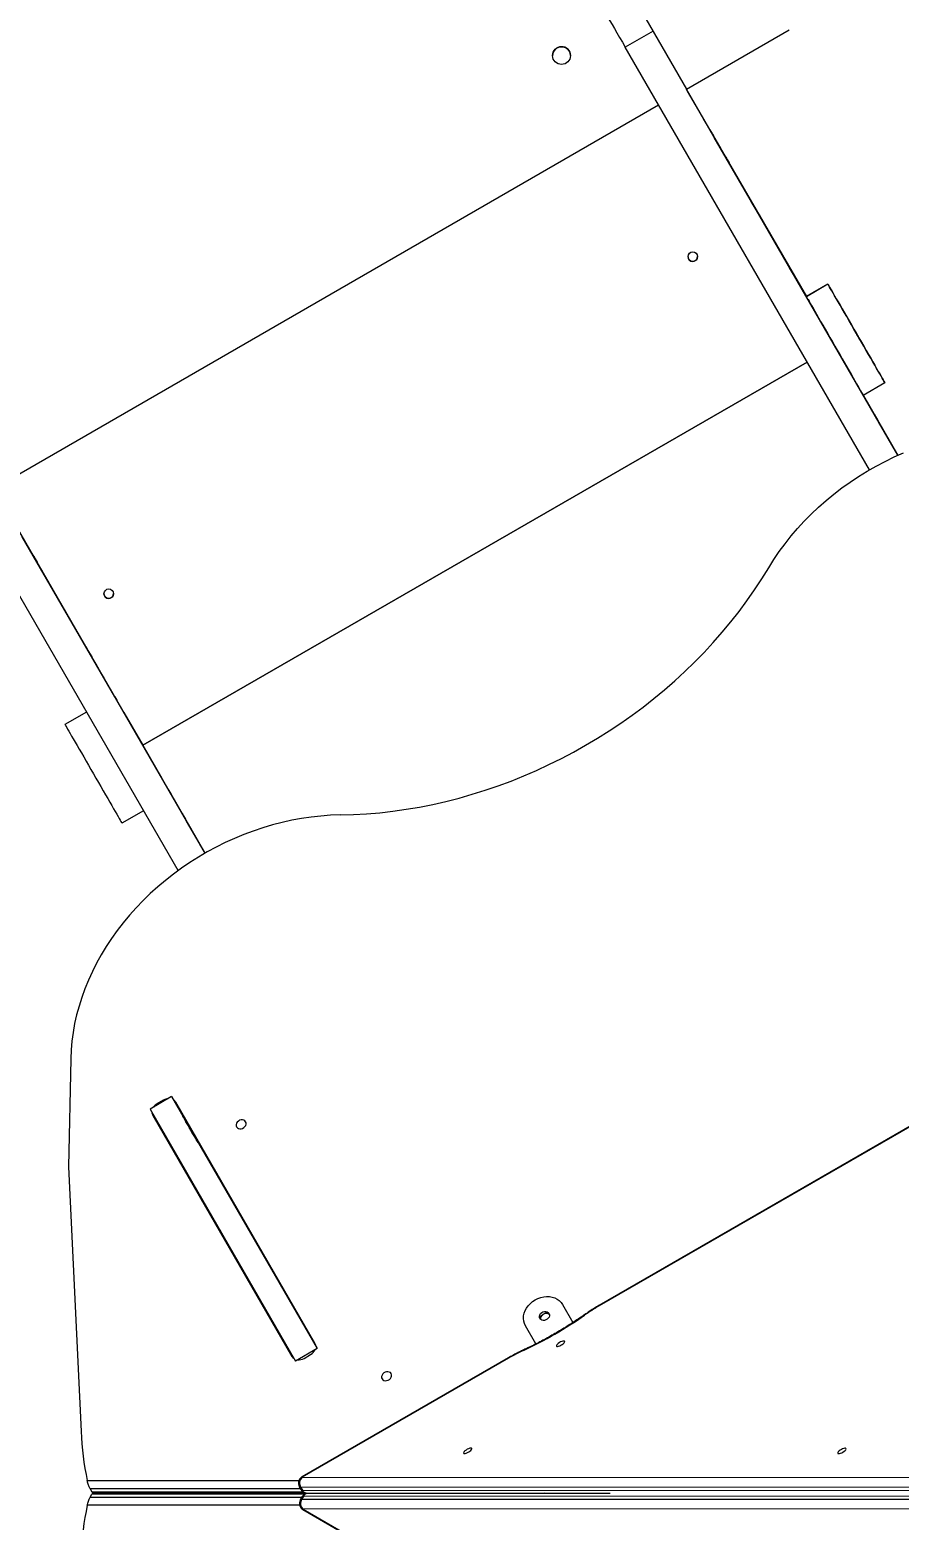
# Model space of a CAD drawing. Header units: millimetres. Extents: x -10881 to 8954, y -8695 to 5624.
# Drawn here: x -1818 to -1086, y -1479 to -223 of the extents above; entities that cross this region are included whole.
import ezdxf

# ---------------------------------------------------------------- set-up
doc = ezdxf.new("R2010")
doc.units = ezdxf.units.MM
for name, color, linetype in [('DIKOM_ОБЪЕКТ', 7, 'Continuous'), ('DIKOM_РАЗМЕР_ЗОНА', 7, 'Continuous'), ('DIKOM_РАЗМЕР_ОБЪЕКТА', 7, 'Continuous')]:
    doc.layers.add(name, color=color, linetype=linetype)
doc.styles.add('style1', font='arial.ttf', dxfattribs={"width": 0.8})
doc.dimstyles.new('1-50', dxfattribs={"dimtxt": 300, "dimasz": 200, "dimexe": 100, "dimexo": 0, "dimgap": 100, "dimtad": 1, "dimtxsty": 'style1', "dimcen": 200, "dimclrd": 7, "dimclre": 7, "dimclrt": 7, "dimadec": 1, "dimazin": 2, "dimtfac": 1, "dimtmove": 0, "dimatfit": 2, "dimfxl": 0, "dimlwd": 25, "dimlwe": 18, "dimarcsym": 0})

# ---------------------------------------------------------------- blocks, each defined once
blk = doc.blocks.new('*D10')
at = {"layer": 'Defpoints', "color": 0, "transparency": 16777216}
for p in [(-7152.7, 2730.8), (7385.2, 911.3), (7385.2, -7693.8)]:
    blk.add_point(p, dxfattribs=at)
at = {"layer": 'DIKOM_РАЗМЕР_ОБЪЕКТА', "color": 7, "lineweight": 18, "transparency": 16777216}
for p, q in [((-7152.7, 2730.8), (-7152.7, -7793.8)), ((7385.2, 911.3), (7385.2, -7793.8))]:
    blk.add_line(p, q, dxfattribs=at)
at = {"layer": 'DIKOM_РАЗМЕР_ОБЪЕКТА', "color": 7, "lineweight": 25, "transparency": 16777216}
blk.add_line((-6952.7, -7693.8), (7185.2, -7693.8), dxfattribs=at)
at = {"layer": 'DIKOM_РАЗМЕР_ОБЪЕКТА', "color": 7, "transparency": 16777216}
for points in [[(-6952.7, -7660.4), (-6952.7, -7727.1), (-7152.7, -7693.8)], [(7185.2, -7660.4), (7185.2, -7727.1), (7385.2, -7693.8)]]:
    blk.add_solid(points, dxfattribs=at)
at = {"layer": 'DIKOM_РАЗМЕР_ОБЪЕКТА', "color": 7, "transparency": 16777216, "insert": (116.2, -7440.6), "char_height": 300, "attachment_point": 5, "style": 'style1'}
blk.add_mtext('14500', dxfattribs=at)
blk = doc.blocks.new('*D12')
at = {"layer": 'Defpoints', "color": 0, "transparency": 16777216}
for p in [(-9113.3, 3014), (8954.2, 2756.5), (8954.2, -8594.5)]:
    blk.add_point(p, dxfattribs=at)
at = {"layer": 'DIKOM_РАЗМЕР_ЗОНА', "color": 7, "lineweight": 18, "transparency": 16777216}
for p, q in [((-9113.3, 3014), (-9113.3, -8694.5)), ((8954.2, 2756.5), (8954.2, -8694.5))]:
    blk.add_line(p, q, dxfattribs=at)
at = {"layer": 'DIKOM_РАЗМЕР_ЗОНА', "color": 7, "lineweight": 25, "transparency": 16777216}
blk.add_line((-8913.3, -8594.5), (8754.2, -8594.5), dxfattribs=at)
at = {"layer": 'DIKOM_РАЗМЕР_ЗОНА', "color": 7, "transparency": 16777216}
for points in [[(-8913.3, -8561.2), (-8913.3, -8627.8), (-9113.3, -8594.5)], [(8754.2, -8561.2), (8754.2, -8627.8), (8954.2, -8594.5)]]:
    blk.add_solid(points, dxfattribs=at)
at = {"layer": 'DIKOM_РАЗМЕР_ЗОНА', "color": 7, "transparency": 16777216, "insert": (-79.6, -8341.3), "char_height": 300, "attachment_point": 5, "style": 'style1'}
blk.add_mtext('18000', dxfattribs=at)

msp = doc.modelspace()

# ---------------------------------------------------------------- linework, layer by layer
at = {"layer": 'DIKOM_ОБЪЕКТ', "color": 7, "linetype": 'Continuous', "lineweight": 15}
for p, q in [((-1315.476, -186.647), (-1265.476, -273.25)), ((-1293.593, -224.549), (-1316.974, -238.048)), ((-1265.476, -273.25), (-1178.873, -223.25)), ((-1111.413, -594.11), (-1316.974, -238.048)), ((-1378.16, -245.162), (-1378.16, -245.162)), ((-1363.163, -244.853), (-1363.163, -244.853)), ((-1087.343, -581.801), (-1265.475, -273.249)), ((-1288.883, -286.706), (-1848.312, -609.693)), ((-1288.879, -286.713), (-1848.312, -609.702)), ((-1288.878, -286.714), (-1848.312, -609.704)), ((-1245.977, -306.978), (-1245.977, -306.977)), ((-1242.977, -312.175), (-1242.977, -312.173)), ((-1164.471, -448.152), (-1242.977, -312.175)), ((-1241.977, -313.905), (-1164.47, -448.151)), ((-1164.471, -448.152), (-1241.977, -313.907)), ((-1232.977, -329.503), (-1232.976, -329.536)), ((-1188.599, -406.404), (-1228.599, -337.118)), ((-1217.354, -356.562), (-1217.369, -356.571)), ((-1177.354, -425.848), (-1217.354, -356.562)), ((-1177.354, -425.848), (-1177.368, -425.857)), ((-1172.977, -433.43), (-1172.99, -433.438)), ((-1172.977, -433.43), (-1172.976, -433.463)), ((-1146.291, -437.656), (-1164.478, -448.156)), ((-1146.291, -437.683), (-1164.477, -448.183)), ((-1146.291, -437.683), (-1146.291, -437.656)), ((-1164.477, -448.183), (-1164.478, -448.156)), ((-1723.312, -826.21), (-1163.883, -503.224)), ((-1163.879, -503.231), (-1723.312, -826.22)), ((-1163.878, -503.233), (-1723.312, -826.222)), ((-1098.291, -520.822), (-1116.477, -531.322)), ((-1098.291, -520.822), (-1098.291, -520.794)), ((-1087.321, -581.791), (-1116.464, -531.314)), ((-1087.321, -581.791), (-1116.464, -531.314)), ((-1116.463, -531.313), (-1087.32, -581.791)), ((-1087.315, -581.788), (-1116.457, -531.31)), ((-1107.977, -546.022), (-1107.976, -546.055)), ((-1670.866, -917.109), (-1876.427, -561.048)), ((-1087.34, -581.799), (-1103.599, -553.637)), ((-1693.559, -931.804), (-1899.809, -574.548)), ((-1092.353, -573.081), (-1092.368, -573.09)), ((-1087.324, -581.792), (-1092.353, -573.081)), ((-1746.812, -785.507), (-1824.812, -650.407)), ((-1815.812, -666.003), (-1815.811, -666.036)), ((-1771.434, -742.904), (-1811.434, -673.618)), ((-1800.189, -693.062), (-1800.204, -693.071)), ((-1760.189, -762.348), (-1800.189, -693.062)), ((-1760.189, -762.348), (-1760.203, -762.357)), ((-1755.812, -769.93), (-1755.825, -769.938)), ((-1755.812, -769.93), (-1755.811, -769.963)), ((-1770.711, -798.165), (-1788.882, -808.656)), ((-1770.699, -798.185), (-1788.882, -808.683)), ((-1739.312, -798.497), (-1723.312, -826.21)), ((-1788.882, -808.683), (-1788.882, -808.656)), ((-1723.312, -826.222), (-1723.312, -826.22)), ((-1723.312, -826.222), (-1707.312, -853.935)), ((-1670.845, -917.098), (-1699.812, -866.926)), ((-1722.701, -881.325), (-1740.882, -891.822)), ((-1690.812, -882.522), (-1690.811, -882.555)), ((-1670.863, -917.108), (-1686.434, -890.137)), ((-1675.189, -909.581), (-1675.204, -909.59)), ((-1670.848, -917.099), (-1675.189, -909.581)), ((-947.915, -1072.439), (-1339.182, -1298.336)), ((-947.753, -1072.72), (-1339.019, -1298.618)), ((-1784.028, -1090.292), (-1785.807, -1181.36)), ((-1699.041, -1122.277), (-1717.227, -1132.777)), ((-1705.771, -1125.219), (-1711.314, -1128.419)), ((-1711.314, -1128.419), (-1710.905, -1129.127)), ((-1705.363, -1125.927), (-1705.771, -1125.219)), ((-1699.041, -1122.277), (-1576.491, -1334.54)), ((-1578.335, -1329.945), (-1695.575, -1126.88)), ((-1717.227, -1132.777), (-1594.677, -1345.04)), ((-1714.974, -1138.08), (-1597.734, -1341.145)), ((-1785.807, -1181.36), (-1775.305, -1404.379)), ((-1660.12, -1188.289), (-1660.727, -1188.639)), ((-1658.301, -1193.071), (-1658.395, -1192.901)), ((-1658.301, -1193.067), (-1658.301, -1193.065)), ((-1650.924, -1205.618), (-1650.318, -1205.268)), ((-1673.416, -1210.06), (-1673.416, -1208.66)), ((-1673.304, -1210.255), (-1673.304, -1208.855)), ((-1673.298, -1210.264), (-1673.298, -1208.865)), ((-1673.258, -1208.933), (-1673.258, -1210.333)), ((-1649.277, -1208.47), (-1648.671, -1208.12)), ((-1658.257, -1234.916), (-1658.257, -1236.317)), ((-1369.891, -1297.35), (-1361.062, -1312.643)), ((-1339.182, -1298.336), (-1339.019, -1298.618)), ((-1585.411, -1317.689), (-1586.017, -1318.039)), ((-1392.238, -1330.644), (-1401.068, -1315.35)), ((-1576.491, -1334.54), (-1594.677, -1345.04)), ((-1415.569, -1342.439), (-1589.333, -1442.761)), ((-1415.406, -1342.72), (-1589.17, -1443.042)), ((-1587.538, -1342.805), (-1581.996, -1339.605)), ((-1415.406, -1342.72), (-1415.569, -1342.439)), ((-1589.17, -1443.042), (-1589.333, -1442.761)), ((-1589.17, -1443.042), (-1019.485, -1443.249)), ((-1770.1, -1445.848), (-1591.95, -1445.848)), ((-1767.678, -1452.677), (-1766.236, -1455.174)), ((-1590.536, -1452.677), (-1767.678, -1452.677)), ((-1766.236, -1455.174), (-1588.568, -1455.174)), ((-1585.098, -1456.647), (-1765.671, -1456.647)), ((-1765.66, -1455.842), (-1587.473, -1455.842)), ((-1673.418, -1455.842), (-1673.418, -1456.647)), ((-1673.301, -1456.647), (-1673.301, -1455.842)), ((-1673.3, -1455.842), (-1673.3, -1456.647)), ((-1673.256, -1456.647), (-1673.256, -1455.842)), ((-1658.256, -1456.647), (-1658.256, -1455.842)), ((-1630.472, -1455.842), (-1630.472, -1456.647)), ((-1591.529, -1450.957), (-1590.11, -1453.415)), ((-1020.701, -1451.605), (-1590.386, -1451.399)), ((-1590.386, -1451.399), (-1588.967, -1453.856)), ((-1588.967, -1453.856), (-1019.282, -1454.063)), ((-1584.916, -1456.415), (-1329.576, -1456.507)), ((-1384.94, -1456.487), (-1584.076, -1456.559)), ((-1591.269, -1466.641), (-1770.1, -1466.641)), ((-1767.678, -1459.812), (-1766.236, -1457.315)), ((-1767.678, -1459.812), (-1589.416, -1459.812)), ((-1586.99, -1457.315), (-1766.236, -1457.315)), ((-1589.27, -1459.559), (-1590.689, -1462.017)), ((-1588.127, -1459.117), (-1589.546, -1461.575)), ((-1589.546, -1461.575), (-1019.861, -1461.368)), ((-1018.442, -1458.911), (-1588.127, -1459.117)), ((-1588.493, -1470.213), (-1588.33, -1469.931)), ((-1588.493, -1470.213), (-1414.729, -1570.535)), ((-1018.645, -1469.725), (-1588.33, -1469.931)), ((-1588.33, -1469.931), (-1414.566, -1570.254))]:
    msp.add_line(p, q, dxfattribs=at)
at = {"layer": 'DIKOM_ОБЪЕКТ', "color": 7, "linetype": 'Continuous', "lineweight": 15, "flags": 128}
for points in [[(-1338.859, -200.137), (-1338.766, -200.297), (-1338.489, -200.778), (-1338.028, -201.577), (-1337.385, -202.691), (-1336.562, -204.117), (-1335.563, -205.848), (-1334.391, -207.878), (-1333.05, -210.201), (-1331.546, -212.807), (-1329.884, -215.686), (-1328.07, -218.829), (-1326.11, -222.222), (-1324.013, -225.855), (-1321.786, -229.713), (-1319.437, -233.783), (-1316.974, -238.048)], [(-1164.467, -448.15), (-1166.096, -445.329), (-1172.29, -434.6), (-1178.557, -423.745), (-1184.892, -412.771), (-1191.291, -401.688), (-1197.749, -390.502), (-1204.261, -379.222), (-1210.823, -367.857), (-1217.429, -356.415), (-1224.075, -344.904), (-1230.755, -333.333), (-1237.466, -321.71), (-1244.201, -310.044), (-1250.956, -298.343), (-1257.726, -286.617), (-1264.507, -274.873), (-1265.478, -273.191)], [(-1241.977, -313.905), (-1242.757, -312.553), (-1243.508, -311.254), (-1244.199, -310.056), (-1244.805, -309.006), (-1245.303, -308.145), (-1245.672, -307.504), (-1245.9, -307.11), (-1245.977, -306.977)], [(-1245.977, -306.978), (-1245.9, -307.111), (-1245.672, -307.506), (-1245.303, -308.146), (-1244.805, -309.008), (-1244.199, -310.058), (-1243.508, -311.256), (-1242.757, -312.555), (-1241.977, -313.907)], [(-1217.354, -356.562), (-1218.522, -354.538), (-1219.773, -352.373), (-1221.082, -350.105), (-1222.425, -347.778), (-1223.779, -345.433), (-1225.118, -343.113), (-1226.418, -340.862), (-1227.655, -338.72), (-1228.806, -336.726), (-1229.85, -334.918), (-1230.768, -333.328), (-1231.544, -331.985), (-1232.162, -330.914), (-1232.612, -330.135), (-1232.885, -329.662), (-1232.977, -329.503)], [(-1232.976, -329.536), (-1232.902, -329.664), (-1232.681, -330.047), (-1232.317, -330.678), (-1231.814, -331.549), (-1231.181, -332.646), (-1230.426, -333.953), (-1229.561, -335.451), (-1228.599, -337.118)], [(-1204.976, -377.99), (-1204.887, -378.144), (-1204.628, -378.592), (-1204.223, -379.295), (-1203.706, -380.189), (-1203.125, -381.196), (-1202.531, -382.226), (-1201.976, -383.187), (-1201.51, -383.994), (-1201.174, -384.576), (-1200.998, -384.88), (-1200.998, -384.88), (-1201.174, -384.575), (-1201.51, -383.994), (-1201.976, -383.186), (-1202.531, -382.225), (-1203.125, -381.195), (-1203.706, -380.189), (-1204.223, -379.294), (-1204.628, -378.592), (-1204.887, -378.144), (-1204.976, -377.99)], [(-1188.599, -406.404), (-1187.43, -408.428), (-1186.18, -410.594), (-1184.871, -412.861), (-1183.528, -415.189), (-1182.174, -417.533), (-1180.835, -419.853), (-1179.535, -422.104), (-1178.298, -424.246), (-1177.147, -426.24), (-1176.103, -428.048), (-1175.185, -429.639), (-1174.409, -430.981), (-1173.791, -432.052), (-1173.341, -432.831), (-1173.068, -433.304), (-1172.976, -433.463)], [(-1264.134, -414.537), (-1264.034, -415.345), (-1263.599, -416.455)], [(-1172.977, -433.43), (-1173.051, -433.302), (-1173.271, -432.919), (-1173.636, -432.288), (-1174.138, -431.418), (-1174.772, -430.321), (-1175.526, -429.013), (-1176.391, -427.515), (-1177.354, -425.848)], [(-1098.291, -520.794), (-1098.383, -520.636), (-1098.656, -520.162), (-1099.109, -519.377), (-1099.739, -518.286), (-1100.54, -516.898), (-1101.507, -515.223), (-1102.632, -513.275), (-1103.906, -511.067), (-1105.321, -508.616), (-1106.865, -505.943), (-1108.526, -503.065), (-1110.291, -500.007), (-1112.149, -496.79), (-1114.083, -493.439), (-1116.08, -489.981), (-1118.124, -486.44), (-1120.2, -482.845), (-1122.291, -479.222), (-1124.383, -475.599), (-1126.459, -472.003), (-1128.503, -468.463), (-1130.5, -465.004), (-1132.434, -461.654), (-1134.291, -458.437), (-1136.057, -455.379), (-1137.718, -452.502), (-1139.262, -449.829), (-1140.676, -447.379), (-1141.951, -445.172), (-1143.076, -443.223), (-1144.043, -441.549), (-1144.844, -440.162), (-1145.474, -439.071), (-1145.927, -438.287), (-1146.2, -437.814), (-1146.291, -437.656)], [(-1146.291, -437.683), (-1146.199, -437.842), (-1145.926, -438.315), (-1145.473, -439.101), (-1144.843, -440.191), (-1144.042, -441.579), (-1143.075, -443.254), (-1141.95, -445.203), (-1140.676, -447.411), (-1139.261, -449.861), (-1137.718, -452.535), (-1136.057, -455.412), (-1134.291, -458.471), (-1132.434, -461.688), (-1130.499, -465.038), (-1128.502, -468.497), (-1126.458, -472.037), (-1124.382, -475.633), (-1122.291, -479.256), (-1120.199, -482.879), (-1118.123, -486.474), (-1116.079, -490.015), (-1114.082, -493.473), (-1112.148, -496.823), (-1110.291, -500.04), (-1108.525, -503.098), (-1106.864, -505.975), (-1105.32, -508.649), (-1103.906, -511.099), (-1102.631, -513.306), (-1101.506, -515.254), (-1100.539, -516.928), (-1099.738, -518.316), (-1099.109, -519.406), (-1098.655, -520.191), (-1098.382, -520.664), (-1098.291, -520.822)], [(-1164.477, -448.183), (-1164.386, -448.342), (-1164.113, -448.815), (-1163.66, -449.601), (-1163.03, -450.691), (-1162.229, -452.079), (-1161.262, -453.754), (-1160.137, -455.703), (-1158.862, -457.911), (-1157.448, -460.361), (-1155.904, -463.035), (-1154.243, -465.912), (-1152.477, -468.971), (-1150.62, -472.188), (-1148.686, -475.538), (-1146.689, -478.997), (-1144.645, -482.537), (-1142.569, -486.133), (-1140.477, -489.756), (-1138.386, -493.379), (-1136.31, -496.974), (-1134.266, -500.515), (-1132.269, -503.973), (-1130.334, -507.323), (-1128.477, -510.54), (-1126.711, -513.598), (-1125.05, -516.475), (-1123.507, -519.149), (-1122.092, -521.599), (-1120.818, -523.806), (-1119.693, -525.754), (-1118.726, -527.428), (-1117.925, -528.816), (-1117.295, -529.906), (-1116.842, -530.691), (-1116.569, -531.164), (-1116.477, -531.322)], [(-1124.291, -475.762), (-1124.202, -475.916), (-1123.944, -476.364), (-1123.538, -477.067), (-1123.022, -477.961), (-1122.441, -478.968), (-1121.846, -479.998), (-1121.291, -480.959), (-1120.825, -481.766), (-1120.489, -482.348), (-1120.314, -482.652), (-1120.314, -482.652), (-1120.489, -482.347), (-1120.825, -481.766), (-1121.291, -480.958), (-1121.846, -479.997), (-1122.441, -478.967), (-1123.022, -477.961), (-1123.538, -477.066), (-1123.944, -476.364), (-1124.202, -475.916), (-1124.291, -475.762)], [(-1124.291, -475.787), (-1124.202, -475.941), (-1123.943, -476.389), (-1123.538, -477.091), (-1123.022, -477.986), (-1122.44, -478.992), (-1121.846, -480.022), (-1121.291, -480.983), (-1120.825, -481.791), (-1120.489, -482.372), (-1120.313, -482.676), (-1120.313, -482.676), (-1120.489, -482.372), (-1120.825, -481.79), (-1121.291, -480.983), (-1121.846, -480.022), (-1122.44, -478.992), (-1123.022, -477.985), (-1123.538, -477.091), (-1123.943, -476.389), (-1124.202, -475.941), (-1124.291, -475.787)], [(-1092.353, -573.081), (-1093.522, -571.057), (-1094.772, -568.891), (-1096.081, -566.624), (-1097.425, -564.296), (-1098.779, -561.951), (-1100.118, -559.632), (-1101.418, -557.381), (-1102.655, -555.239), (-1103.806, -553.245), (-1104.85, -551.437), (-1105.768, -549.846), (-1106.543, -548.504), (-1107.162, -547.433), (-1107.612, -546.654), (-1107.885, -546.181), (-1107.977, -546.022)], [(-1107.976, -546.055), (-1107.902, -546.183), (-1107.681, -546.565), (-1107.317, -547.197), (-1106.814, -548.067), (-1106.181, -549.164), (-1105.426, -550.472), (-1104.561, -551.97), (-1103.599, -553.637)], [(-1196.172, -676.613), (-1191.871, -669.727), (-1187.284, -662.962), (-1182.418, -656.328), (-1177.281, -649.838), (-1171.883, -643.503), (-1166.232, -637.333), (-1160.339, -631.34), (-1154.214, -625.534), (-1147.868, -619.925), (-1141.311, -614.523), (-1134.555, -609.338), (-1127.612, -604.377), (-1120.494, -599.651), (-1113.213, -595.166), (-1105.782, -590.932), (-1098.214, -586.955), (-1090.523, -583.242), (-1082.72, -579.8)], [(-1800.189, -693.062), (-1801.357, -691.038), (-1802.608, -688.873), (-1803.917, -686.605), (-1805.26, -684.278), (-1806.614, -681.933), (-1807.953, -679.613), (-1809.253, -677.362), (-1810.49, -675.22), (-1811.641, -673.226), (-1812.685, -671.418), (-1813.603, -669.828), (-1814.379, -668.485), (-1814.997, -667.414), (-1815.447, -666.635), (-1815.72, -666.162), (-1815.812, -666.003)], [(-1815.811, -666.036), (-1815.737, -666.164), (-1815.516, -666.547), (-1815.152, -667.178), (-1814.649, -668.049), (-1814.016, -669.146), (-1813.261, -670.453), (-1812.397, -671.951), (-1811.434, -673.618)], [(-1557.009, -884.942), (-1545.968, -884.611), (-1534.884, -883.962), (-1523.767, -882.997), (-1512.628, -881.716), (-1501.478, -880.121), (-1490.327, -878.213), (-1479.188, -875.994), (-1468.071, -873.466), (-1456.987, -870.633), (-1445.947, -867.495), (-1434.962, -864.058), (-1424.043, -860.324), (-1413.201, -856.296), (-1402.447, -851.98), (-1391.79, -847.378), (-1381.242, -842.497), (-1370.813, -837.339), (-1360.514, -831.912), (-1350.355, -826.219), (-1340.345, -820.267), (-1330.495, -814.061), (-1320.814, -807.608), (-1311.312, -800.914), (-1301.999, -793.986), (-1292.883, -786.831), (-1283.974, -779.455), (-1275.281, -771.866), (-1266.812, -764.072), (-1258.575, -756.079), (-1250.579, -747.897), (-1242.831, -739.533), (-1235.34, -730.996), (-1228.113, -722.293), (-1221.156, -713.435), (-1214.477, -704.428), (-1208.083, -695.283), (-1201.979, -686.008), (-1196.172, -676.613)], [(-1756.036, -698.537), (-1755.937, -699.345), (-1755.501, -700.455)], [(-1771.434, -742.904), (-1770.266, -744.928), (-1769.015, -747.094), (-1767.706, -749.361), (-1766.363, -751.689), (-1765.009, -754.033), (-1763.67, -756.353), (-1762.37, -758.604), (-1761.133, -760.746), (-1759.982, -762.74), (-1758.938, -764.548), (-1758.02, -766.139), (-1757.244, -767.481), (-1756.626, -768.552), (-1756.176, -769.331), (-1755.903, -769.804), (-1755.811, -769.963)], [(-1755.812, -769.93), (-1755.886, -769.802), (-1756.107, -769.419), (-1756.471, -768.788), (-1756.973, -767.918), (-1757.607, -766.821), (-1758.361, -765.513), (-1759.226, -764.015), (-1760.189, -762.348)], [(-1746.812, -785.507), (-1746.032, -786.859), (-1745.281, -788.158), (-1744.876, -788.861)], [(-1788.882, -808.683), (-1788.79, -808.842), (-1788.517, -809.315), (-1788.064, -810.101), (-1787.434, -811.191), (-1786.633, -812.579), (-1785.666, -814.254), (-1784.541, -816.203), (-1783.267, -818.411), (-1781.852, -820.861), (-1780.309, -823.535), (-1778.647, -826.412), (-1776.882, -829.471), (-1775.024, -832.688), (-1773.09, -836.038), (-1771.093, -839.497), (-1769.049, -843.037), (-1766.973, -846.633), (-1764.882, -850.256), (-1762.79, -853.879), (-1760.714, -857.474), (-1758.67, -861.015), (-1756.673, -864.473), (-1754.739, -867.823), (-1752.882, -871.04), (-1751.116, -874.098), (-1749.455, -876.975), (-1747.911, -879.649), (-1746.497, -882.099), (-1745.222, -884.306), (-1744.097, -886.254), (-1743.13, -887.928), (-1742.329, -889.316), (-1741.699, -890.406), (-1741.246, -891.191), (-1740.973, -891.664), (-1740.882, -891.822)], [(-1725.313, -822.762), (-1725.224, -822.916), (-1724.965, -823.364), (-1724.56, -824.067), (-1724.044, -824.961), (-1723.462, -825.968), (-1722.868, -826.998), (-1722.313, -827.959), (-1721.847, -828.766), (-1721.511, -829.348), (-1721.335, -829.652), (-1721.335, -829.652), (-1721.511, -829.347), (-1721.847, -828.766), (-1722.313, -827.958), (-1722.868, -826.997), (-1723.462, -825.967), (-1724.044, -824.961), (-1724.56, -824.066), (-1724.965, -823.364), (-1725.224, -822.916), (-1725.313, -822.762)], [(-1725.312, -822.787), (-1725.224, -822.941), (-1724.965, -823.389), (-1724.559, -824.091), (-1724.043, -824.986), (-1723.462, -825.992), (-1722.867, -827.022), (-1722.312, -827.983), (-1721.846, -828.791), (-1721.511, -829.372), (-1721.335, -829.676), (-1721.335, -829.676), (-1721.511, -829.372), (-1721.846, -828.79), (-1722.312, -827.983), (-1722.867, -827.022), (-1723.462, -825.992), (-1724.043, -824.985), (-1724.559, -824.091), (-1724.965, -823.389), (-1725.224, -822.941), (-1725.312, -822.787)], [(-1701.748, -863.571), (-1701.343, -864.274), (-1700.592, -865.574), (-1699.812, -866.926)], [(-1557.009, -884.942), (-1565.122, -885.223), (-1573.275, -885.813), (-1581.453, -886.711), (-1589.642, -887.914), (-1597.828, -889.422), (-1605.996, -891.231), (-1614.132, -893.338), (-1622.223, -895.739), (-1630.253, -898.431), (-1638.21, -901.408), (-1646.079, -904.666), (-1653.846, -908.199), (-1661.499, -912), (-1669.023, -916.063), (-1676.405, -920.381), (-1683.633, -924.947), (-1690.695, -929.752), (-1697.577, -934.788), (-1704.268, -940.046), (-1710.756, -945.518), (-1717.03, -951.193), (-1723.08, -957.062), (-1728.893, -963.115), (-1734.461, -969.341), (-1739.774, -975.728), (-1744.822, -982.267), (-1749.597, -988.946), (-1754.09, -995.753), (-1758.293, -1002.676), (-1762.2, -1009.703), (-1765.803, -1016.822), (-1769.096, -1024.021), (-1772.074, -1031.286), (-1774.73, -1038.606), (-1777.061, -1045.968), (-1779.063, -1053.358), (-1780.732, -1060.765), (-1782.065, -1068.174), (-1783.06, -1075.574), (-1783.714, -1082.951), (-1784.028, -1090.292)], [(-1675.189, -909.581), (-1676.357, -907.557), (-1677.607, -905.391), (-1678.916, -903.124), (-1680.26, -900.796), (-1681.614, -898.451), (-1682.953, -896.132), (-1684.253, -893.881), (-1685.49, -891.739), (-1686.641, -889.745), (-1687.685, -887.937), (-1688.603, -886.346), (-1689.378, -885.004), (-1689.997, -883.933), (-1690.447, -883.154), (-1690.72, -882.681), (-1690.812, -882.522)], [(-1690.811, -882.555), (-1690.737, -882.683), (-1690.516, -883.065), (-1690.152, -883.697), (-1689.649, -884.567), (-1689.016, -885.664), (-1688.261, -886.972), (-1687.396, -888.47), (-1686.434, -890.137)], [(-1690.057, -1138.067), (-1689.965, -1138.227), (-1689.692, -1138.701), (-1689.244, -1139.477), (-1688.634, -1140.533), (-1687.879, -1141.841), (-1686.999, -1143.365), (-1686.018, -1145.063), (-1684.964, -1146.89), (-1683.864, -1148.794), (-1682.749, -1150.725), (-1681.65, -1152.63), (-1680.595, -1154.456), (-1679.615, -1156.154), (-1678.735, -1157.678), (-1677.98, -1158.985), (-1677.371, -1160.041), (-1676.923, -1160.817), (-1676.65, -1161.29), (-1676.558, -1161.45), (-1676.65, -1161.29), (-1676.923, -1160.816), (-1677.371, -1160.04), (-1677.981, -1158.983), (-1678.736, -1157.676), (-1679.616, -1156.152), (-1680.597, -1154.453), (-1681.651, -1152.627), (-1682.751, -1150.722), (-1683.866, -1148.791), (-1684.965, -1146.887), (-1686.02, -1145.061), (-1687, -1143.363), (-1687.88, -1141.839), (-1688.635, -1140.531), (-1689.244, -1139.475), (-1689.692, -1138.7), (-1689.966, -1138.226), (-1690.057, -1138.067)], [(-1636.741, -1143.383), (-1637.402, -1142.595), (-1638.318, -1142.049), (-1639.414, -1141.79), (-1640.603, -1141.837), (-1641.788, -1142.189), (-1642.873, -1142.815), (-1643.769, -1143.665), (-1644.405, -1144.671), (-1644.729, -1145.751), (-1644.714, -1146.817), (-1644.362, -1147.783), (-1643.701, -1148.571), (-1642.785, -1149.117), (-1641.688, -1149.377), (-1640.499, -1149.329), (-1639.315, -1148.978), (-1638.23, -1148.352), (-1637.334, -1147.501), (-1636.698, -1146.495), (-1636.374, -1145.415), (-1636.389, -1144.349), (-1636.741, -1143.383)], [(-1685.892, -1145.275), (-1685.799, -1145.436), (-1685.528, -1145.906), (-1685.098, -1146.65), (-1684.542, -1147.614), (-1683.9, -1148.725), (-1683.221, -1149.901), (-1682.554, -1151.056), (-1681.95, -1152.103), (-1681.452, -1152.964), (-1681.099, -1153.577), (-1680.915, -1153.895), (-1680.915, -1153.895), (-1681.099, -1153.577), (-1681.453, -1152.964), (-1681.95, -1152.102), (-1682.555, -1151.055), (-1683.222, -1149.9), (-1683.901, -1148.724), (-1684.542, -1147.613), (-1685.098, -1146.649), (-1685.528, -1145.905), (-1685.799, -1145.435), (-1685.892, -1145.275)], [(-1655.264, -1240.1), (-1655.264, -1240.357), (-1655.264, -1241.499)], [(-1401.068, -1315.35), (-1401.958, -1313.443), (-1402.512, -1311.391), (-1402.72, -1309.236), (-1402.576, -1307.023), (-1402.085, -1304.796), (-1401.256, -1302.601), (-1400.105, -1300.482), (-1398.657, -1298.482), (-1396.94, -1296.643), (-1394.99, -1295.001), (-1392.847, -1293.59), (-1390.553, -1292.439), (-1388.157, -1291.571), (-1385.705, -1291.004), (-1383.25, -1290.75), (-1380.839, -1290.813), (-1378.523, -1291.192), (-1376.349, -1291.88), (-1374.36, -1292.863), (-1372.598, -1294.12), (-1371.098, -1295.626), (-1369.891, -1297.35)], [(-1388.881, -1309.259), (-1389.234, -1308.291), (-1389.25, -1307.224), (-1388.927, -1306.143), (-1388.291, -1305.136), (-1387.395, -1304.285), (-1386.311, -1303.659), (-1385.125, -1303.308), (-1383.936, -1303.261), (-1382.838, -1303.522), (-1381.921, -1304.07), (-1381.26, -1304.859), (-1380.907, -1305.827), (-1380.891, -1306.895), (-1381.214, -1307.976), (-1381.849, -1308.983), (-1382.745, -1309.834), (-1383.83, -1310.46), (-1385.015, -1310.811), (-1386.205, -1310.857), (-1387.302, -1310.597), (-1388.219, -1310.049), (-1388.881, -1309.259)], [(-1388.339, -1309.942), (-1388.372, -1309.784), (-1388.388, -1308.716), (-1388.065, -1307.635), (-1387.43, -1306.628), (-1386.534, -1305.777), (-1385.449, -1305.151), (-1384.264, -1304.8), (-1383.074, -1304.754), (-1381.977, -1305.015), (-1381.06, -1305.562), (-1380.94, -1305.669)], [(-1380.932, -1305.703), (-1381.027, -1305.619), (-1381.943, -1305.073), (-1383.04, -1304.814), (-1384.229, -1304.861), (-1385.413, -1305.213), (-1386.498, -1305.839), (-1387.395, -1306.689), (-1388.03, -1307.695), (-1388.354, -1308.775), (-1388.339, -1309.841), (-1388.314, -1309.965)], [(-1351.811, -1306.391), (-1351.594, -1306.316), (-1351.194, -1306.383)], [(-1374.996, -1332.509), (-1374.651, -1332.751), (-1374.028, -1332.794), (-1373.184, -1332.635), (-1372.193, -1332.286), (-1371.143, -1331.779), (-1370.128, -1331.16), (-1369.238, -1330.482), (-1368.551, -1329.807), (-1368.129, -1329.195), (-1368.01, -1328.698), (-1368.203, -1328.363), (-1368.693, -1328.219), (-1369.434, -1328.278), (-1370.362, -1328.535), (-1371.394, -1328.967), (-1372.438, -1329.537), (-1373.402, -1330.192), (-1374.199, -1330.876), (-1374.76, -1331.528), (-1375.033, -1332.088), (-1374.996, -1332.509)], [(-1402.278, -1335.529), (-1402.452, -1335.68), (-1402.594, -1336.059)], [(-1514.191, -1355.646), (-1514.852, -1354.858), (-1515.767, -1354.312), (-1516.864, -1354.053), (-1518.053, -1354.1), (-1519.238, -1354.452), (-1520.323, -1355.078), (-1521.219, -1355.928), (-1521.855, -1356.934), (-1522.179, -1358.014), (-1522.164, -1359.08), (-1521.812, -1360.046), (-1521.151, -1360.834), (-1520.235, -1361.38), (-1519.138, -1361.64), (-1517.949, -1361.592), (-1516.765, -1361.241), (-1515.68, -1360.615), (-1514.783, -1359.764), (-1514.148, -1358.758), (-1513.824, -1357.679), (-1513.839, -1356.612), (-1514.191, -1355.646)], [(-1446.223, -1418.712), (-1446.568, -1418.47), (-1447.191, -1418.426), (-1448.035, -1418.586), (-1449.026, -1418.935), (-1450.076, -1419.442), (-1451.091, -1420.061), (-1451.981, -1420.738), (-1452.668, -1421.414), (-1453.09, -1422.026), (-1453.209, -1422.522), (-1453.016, -1422.858), (-1452.526, -1423.002), (-1451.785, -1422.943), (-1450.857, -1422.686), (-1449.825, -1422.254), (-1448.781, -1421.684), (-1447.817, -1421.028), (-1447.02, -1420.345), (-1446.459, -1419.693), (-1446.186, -1419.133), (-1446.223, -1418.712)], [(-1131.097, -1418.827), (-1131.442, -1418.584), (-1132.065, -1418.541), (-1132.909, -1418.7), (-1133.9, -1419.049), (-1134.95, -1419.556), (-1135.965, -1420.175), (-1136.855, -1420.853), (-1137.542, -1421.528), (-1137.964, -1422.141), (-1138.083, -1422.637), (-1137.89, -1422.972), (-1137.4, -1423.116), (-1136.659, -1423.058), (-1135.731, -1422.8), (-1134.699, -1422.368), (-1133.655, -1421.798), (-1132.691, -1421.143), (-1131.894, -1420.459), (-1131.333, -1419.808), (-1131.059, -1419.247), (-1131.097, -1418.827)], [(-1590.386, -1451.399), (-1591.123, -1451.283), (-1591.529, -1450.957)], [(-1590.11, -1453.415), (-1589.704, -1453.74), (-1588.967, -1453.856)], [(-1590.689, -1462.017), (-1590.283, -1461.691), (-1589.546, -1461.575)], [(-1588.127, -1459.117), (-1588.864, -1459.234), (-1589.27, -1459.559)]]:
    msp.add_lwpolyline(points, dxfattribs=at)
at = {"layer": 'DIKOM_ОБЪЕКТ', "color": 7, "linetype": 'Continuous', "lineweight": 15}
for centre, radius in [((-1370.661, -245.008), 7.5), ((-1260.135, -414.457), 4), ((-1752.037, -698.457), 4)]:
    msp.add_circle(centre, radius, dxfattribs=at)
for centre, radius, start, end in [((-1370.661, -245.008), 7.5, 1.18119, 181.18119), ((-1260.135, -414.455), 4, 210, 1.18119), ((-1752.037, -698.455), 4, 210, 1.18119), ((-1706.647, -1136.581), 9.402, 119.760131, 144.063532), ((-1701.036, -1133.342), 9.402, 95.936468, 120.239869), ((-1700.403, -1129.709), 5.596, 30.373203, 58.969068), ((-1710.11, -1135.313), 5.596, 181.030933, 209.626797), ((-1696.078, -1137.2), 5.596, 30.373203, 58.969068), ((-1705.785, -1142.804), 5.596, 181.030933, 209.626797), ((-1673.259, -1162.024), 2.456, 165.578249, 207.729169), ((-1658.553, -1187.496), 2.456, 165.578249, 207.729169), ((-1258.337, -1438.55), 161.526, 119.966868, 125.090734), ((-1543.966, -1031.844), 335.458, 294.924743, 305.075257), ((-1583.199, -1332.711), 5.596, 1.030932, 29.626797), ((-1592.907, -1338.315), 5.596, 210.373203, 238.969067), ((-1592.154, -1335.013), 9.057, 265.036796, 300.642109), ((-1586.436, -1331.711), 9.057, 299.357891, 334.963204), ((-1334.562, -1482.559), 161.526, 114.909266, 120.033132), ((-1535.819, -1395.383), 239.655, 182.151241, 192.155942), ((-1586.333, -1447.957), 6, 120, 210), ((-1584.499, -1447.989), 6.803, 133.362411, 210.083298), ((-1584.914, -1450.415), 6, 210, 269.979241), ((-1584.074, -1462.559), 6, 90.020759, 150), ((-1584.756, -1451.674), 4.743, 207.391653, 268.061959), ((-1583.916, -1461.3), 4.743, 91.938041, 152.608347), ((-1535.819, -1517.106), 239.655, 167.844052, 177.848759), ((-1585.493, -1465.017), 6, 150, 240), ((-1583.659, -1464.985), 6.803, 149.916702, 226.637589)]:
    msp.add_arc(centre, radius, start, end, dxfattribs=at)
for points, knots in [([(-1339.182, -1298.336), (-1339.83, -1298.714), (-1341.708, -1299.808), (-1344.769, -1301.687), (-1348.349, -1303.994), (-1350.651, -1305.588), (-1351.81, -1306.391)], [0, 0, 0, 0, 0.148690619, 0.430887334, 0.713233854, 1, 1, 1, 1]), ([(-1351.81, -1306.391), (-1352.62, -1306.957), (-1354.968, -1308.6), (-1358.945, -1311.285), (-1363.765, -1314.422), (-1368.676, -1317.495), (-1373.661, -1320.494), (-1378.705, -1323.412), (-1383.794, -1326.238), (-1388.91, -1328.964), (-1394.039, -1331.581), (-1398.499, -1333.763), (-1401.241, -1335.044), (-1402.279, -1335.529)], [0, 0, 0, 0, 0.05185671, 0.15043451, 0.24905935, 0.34772358, 0.44641473, 0.54512096, 0.6438308, 0.74252931, 0.84120477, 0.9398452, 1, 1, 1, 1]), ([(-1402.279, -1335.529), (-1402.94, -1335.839), (-1404.858, -1336.737), (-1408.038, -1338.321), (-1411.82, -1340.31), (-1414.314, -1341.726), (-1415.569, -1342.439)], [0, 0, 0, 0, 0.148843552, 0.431581526, 0.71405622, 1, 1, 1, 1]), ([(-1767.678, -1452.677), (-1767.842, -1452.367), (-1768.17, -1451.747), (-1768.741, -1450.362), (-1769.297, -1448.798), (-1769.78, -1447.211), (-1769.999, -1446.281), (-1770.1, -1445.848)], [0, 0, 0, 0, 0.19676252, 0.39331011, 0.59577488, 0.8115744, 1, 1, 1, 1]), ([(-1765.661, -1455.817), (-1765.666, -1455.825), (-1765.724, -1455.923), (-1765.941, -1455.653), (-1766.167, -1455.286), (-1766.236, -1455.174)], [0, 0, 0, 0, 0.05855955, 0.71154008, 1, 1, 1, 1]), ([(-1766.236, -1457.315), (-1766.088, -1457.077), (-1765.844, -1456.685), (-1765.719, -1456.698), (-1765.67, -1456.704)], [0, 0, 0, 0, 0.60752634, 1, 1, 1, 1]), ([(-1770.1, -1466.641), (-1769.97, -1466.096), (-1769.71, -1465.005), (-1769.124, -1463.169), (-1768.495, -1461.5), (-1767.998, -1460.392), (-1767.753, -1459.948), (-1767.678, -1459.812)], [0, 0, 0, 0, 0.23411819, 0.46846853, 0.69519453, 0.90660679, 1, 1, 1, 1])]:
    msp.add_open_spline(points, degree=3, knots=knots, dxfattribs=at)

# ---------------------------------------------------------------- dimensions: what is measured, and where the dimension line sits
at = {"layer": 'DIKOM_РАЗМЕР_ЗОНА'}
dim = msp.add_linear_dim(base=(8954.2, -8594.513), p1=(-9113.319, 3014.045), p2=(8954.2, 2756.48), text='18000', dimstyle='1-50', dxfattribs=at)
dim.commit()
dim.dimension.update_dxf_attribs({"geometry": '*D12', "text_midpoint": (-79.559, -8594.513), "dimtype": 160})
at = {"layer": 'DIKOM_РАЗМЕР_ОБЪЕКТА'}
dim = msp.add_linear_dim(base=(7385.217, -7693.766), p1=(-7152.73, 2730.795), p2=(7385.217, 911.281), text='14500', dimstyle='1-50', dxfattribs=at)
dim.commit()
dim.dimension.update_dxf_attribs({"geometry": '*D10', "text_midpoint": (116.244, -7693.766), "dimtype": 160})

doc.saveas('drawing.dxf')
